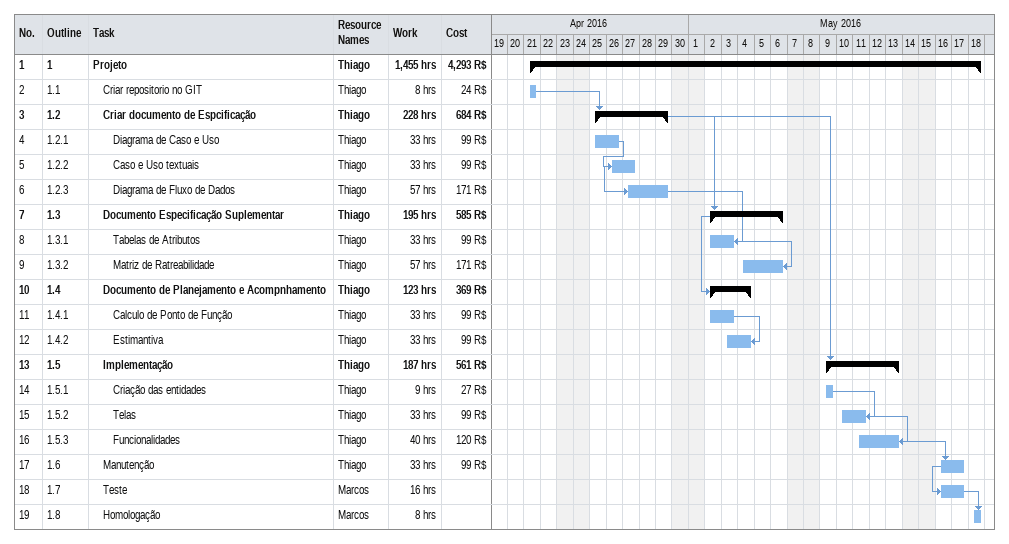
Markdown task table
| ID | WBS | Task | Start | Finish | Predecessors | Resources | Work (h) | Cost (R$) |
|---|---|---|---|---|---|---|---|---|
| 1 | 1 | **Projeto** | 2016-04-21 | 2016-05-18 |  | Thiago | 1455 | 4293 |
| 2 | 1.1 | Criar repositorio no GIT | 2016-04-21 | 2016-04-21 |  | Thiago | 8 | 24 |
| 3 | 1.2 | **Criar documento de Espcificação** | 2016-04-25 | 2016-04-29 | 2 | Thiago | 228 | 684 |
| 4 | 1.2.1 | Diagrama de Caso e Uso | 2016-04-25 | 2016-04-26 |  | Thiago | 33 | 99 |
| 5 | 1.2.2 | Caso e Uso textuais | 2016-04-26 | 2016-04-27 | 4 | Thiago | 33 | 99 |
| 6 | 1.2.3 | Diagrama de Fluxo de Dados | 2016-04-27 | 2016-04-29 | 5SS | Thiago | 57 | 171 |
| 7 | 1.3 | **Documento Especificação Suplementar** | 2016-05-02 | 2016-05-06 | 6, 3 | Thiago | 195 | 585 |
| 8 | 1.3.1 | Tabelas de Atributos | 2016-05-02 | 2016-05-03 | 6FF | Thiago | 33 | 99 |
| 9 | 1.3.2 | Matriz de Ratreabilidade | 2016-05-04 | 2016-05-06 | 8FF | Thiago | 57 | 171 |
| 10 | 1.4 | **Documento de Planejamento e Acompnhamento** | 2016-05-02 | 2016-05-04 | 7SS | Thiago | 123 | 369 |
| 11 | 1.4.1 | Calculo de Ponto de Função | 2016-05-02 | 2016-05-03 |  | Thiago | 33 | 99 |
| 12 | 1.4.2 | Estimantiva | 2016-05-03 | 2016-05-04 | 11FF | Thiago | 33 | 99 |
| 13 | 1.5 | **Implementação** | 2016-05-09 | 2016-05-13 | 3 | Thiago | 187 | 561 |
| 14 | 1.5.1 | Criação das entidades | 2016-05-09 | 2016-05-09 |  | Thiago | 9 | 27 |
| 15 | 1.5.2 | Telas | 2016-05-10 | 2016-05-11 | 14FF | Thiago | 33 | 99 |
| 16 | 1.5.3 | Funcionalidades | 2016-05-11 | 2016-05-13 | 15FF | Thiago | 40 | 120 |
| 17 | 1.6 | Manutenção | 2016-05-16 | 2016-05-17 | 16 | Thiago | 33 | 99 |
| 18 | 1.7 | Teste | 2016-05-16 | 2016-05-17 | 17SS | Marcos | 16 |  |
| 19 | 1.8 | Homologação | 2016-05-18 | 2016-05-18 | 18 | Marcos | 8 |  |
